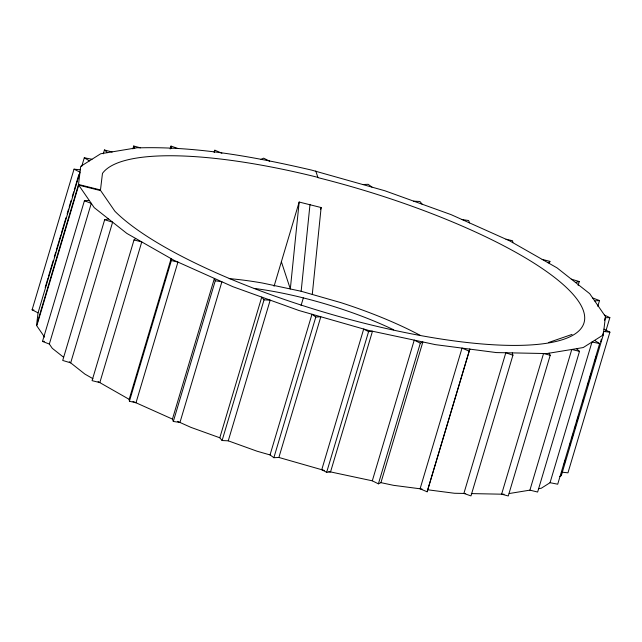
<?xml version="1.0" encoding="UTF-8"?>
<svg xmlns="http://www.w3.org/2000/svg" width="642" height="642" viewBox="0 0 642 642"><rect width="100%" height="100%" fill="white"/><g stroke="black" fill="none" stroke-linecap="round" stroke-linejoin="round"><path stroke-width="0.96" d="M312.277 294.453L321.128 207.535L299.172 202.045L290.32 288.956L281.373 261.743M420.165 335.333A158.43 40.205 16.6 0 0 340.878 302.631L301.154 291.267L310.006 204.357M38.047 312.847L32.1 309.821L74.031 169.167L79.993 172.176L38.047 312.847L36.562 325.157L78.525 184.463L80.691 166.39L100.698 153.759L137.155 147.732L140.381 147.812C198.201 146.408 255.388 157.049 311.474 170.066L384.879 190.77L451.045 214.621L509.772 240.919L557.071 267.891L589.709 293.683L605.462 316.546L603.263 334.915L561.325 475.594L559.736 476.597M561.325 475.594L561.63 473.01M81.719 166.398L84.287 157.788L91.975 159.264M315.784 171.005L317.967 177.641A252.563 64.088 16.6 0 1 580.496 304.46A252.563 64.088 16.6 0 1 407.542 333.054A252.563 64.088 16.6 0 1 114.87 211.218L100.682 190.634L78.725 185.145L36.787 325.823L44.547 337.09M63.518 357.201L52.283 348.317L49.338 344.04L42.476 341.448L84.415 200.761L89.262 200.432M103.298 153.807L104.437 149.979L112.141 152.01M49.338 344.04L91.276 203.362L84.415 200.761M104.654 219.765L62.715 360.451L70.684 362.858L112.623 222.18L104.654 219.765L108.458 218.89M134.009 239.956L92.071 380.642L99.823 382.608L141.762 241.922L134.009 239.956L135.711 238.471M170.146 148.984L171.005 146.111L178.115 148.551M129.419 401.242L129.17 399.34L171.109 258.662L171.358 260.556L129.419 401.242L136 402.775L177.938 262.088L171.358 260.556M214.292 152.122L214.861 150.212L221.899 153.205M173.324 421.457L172.449 419.098L214.388 278.411L215.263 280.779L173.324 421.457L179.961 422.46L221.899 281.782L215.263 280.779M219.805 437.78L261.751 297.102L264.039 299.846L270.194 300.143L228.255 440.829L222.1 440.524L219.805 437.78L190.947 427.379L177.457 421.337M222.1 440.524L264.039 299.846M274.062 286.268L299.172 202.045M320.567 209.428L321.128 207.535M301.082 305.456L303.337 297.904M270.041 454.929L311.98 314.243L315.808 317.02L320.823 316.771L278.885 457.457L273.869 457.698L270.041 454.929L257.113 451.23L228.255 440.829M273.869 457.698L315.808 317.02M326.642 472.319L368.58 331.641L372.48 331.232L330.542 471.918L326.642 472.319L321.754 469.719L363.693 329.041L368.58 331.641M372.304 480.818L414.242 340.132L420.333 343.149L422.861 341.969L380.923 482.648L378.395 483.835L372.304 480.818L328.808 471.549M378.395 483.835L420.333 343.149M427.131 491.788L469.808 349.12L427.131 491.788L420.093 488.795L462.031 348.108L469.069 351.11M512.926 355.203L470.987 495.889L463.877 493.449L505.816 352.763L512.926 355.203L512.268 352.891M549.351 263.276L549.921 261.358L542.169 259.392M550.21 355.283L508.271 495.969L501.611 494.188L543.549 353.509L550.21 355.283L549.143 353.18L546.799 353.565L496.386 352.578L435.453 344.65L368.147 330.309L299.052 310.543L232.885 286.701L174.159 260.395L126.859 233.431L94.222 207.639L78.725 185.145M578.137 285.377L579.277 281.549L571.308 279.142M509.178 493.538L529.907 490.143L571.773 349.465L583.249 347.539L603.263 334.915M576.444 348.686L579.501 351.359L537.635 492.037L529.907 490.143M597.806 306.298L599.516 300.552L592.654 297.96M550.042 482.704L591.98 342.034L599.652 343.534L557.713 484.204L550.042 482.704L541.31 488.225L538.421 488.714M604.467 320.599L605.318 317.726L609.852 317.638L605.863 331.039M564.021 464.495L565.442 459.712M569.727 445.355L570.577 442.482M571.717 438.655L573.146 433.872M574.863 428.134L575.713 425.261M576.853 421.433L578.282 416.65M582.559 402.293L583.418 399.42M587.695 385.064L588.553 382.199M589.693 378.371L591.121 373.58M594.829 361.141L596.258 356.358M600.535 342.001L601.394 339.128M602.533 335.301L603.673 331.473L609.9 332.155L567.961 472.825L561.734 472.151M45.173 287.536L48.03 277.962M48.599 276.052L53.166 260.74M54.305 256.912L55.734 252.121M56.303 250.211L60.87 234.9M61.439 232.982L66.006 217.67M67.153 213.842L68.574 209.059M69.151 207.149L71.142 200.448M72.289 196.621L73.71 191.838M74.287 189.92L78.854 174.608M132.862 148.904L133.721 146.031L140.381 147.812M214.123 152.194L214.861 150.212M548.22 262.843L549.921 261.358M261.069 159.352L263.597 158.165L269.688 161.182M548.412 342.563L572.062 334.41M575.473 282.432L579.277 281.549M549.143 353.18L571.773 349.465L579.501 351.359M594.677 300.881L599.516 300.552M42.476 341.448L44.418 341.311M363.107 184.543L368.123 184.302L371.951 187.071M465.723 493.481L454.448 493.265L427.869 489.806M471.308 493.594L504.05 494.236M413.737 201.171L419.892 201.476L422.187 204.22M74.031 169.167L80.274 169.825M32.1 309.821L33.882 310.014M422.035 489.043L393.514 485.328L380.923 482.648M462.031 219.54L468.668 220.543L469.543 222.902M301.154 291.267L262.45 283.026A158.43 40.205 16.6 0 0 229.202 278.612M505.992 239.225L512.573 240.758L512.822 242.66M78.525 184.463L100.481 189.952L102.463 173.404A252.595 64.401 16.6 0 1 317.87 177.344M278.885 457.457L324.427 470.482M132.974 401.419L172.449 419.098M604.451 315.07L609.852 317.638M603.953 329.129L609.9 332.155M92.962 378.7L84.921 374.109L69.296 361.767M98.09 381.621L129.17 399.34M84.287 157.788L89.415 160.877M594.532 340.421L599.652 343.534M104.437 149.979L107.503 152.652M133.721 146.031L134.788 148.142M171.005 146.111L171.663 148.422M254.248 288.427A135.462 34.379 16.6 0 1 393.698 329.819"/></g></svg>
